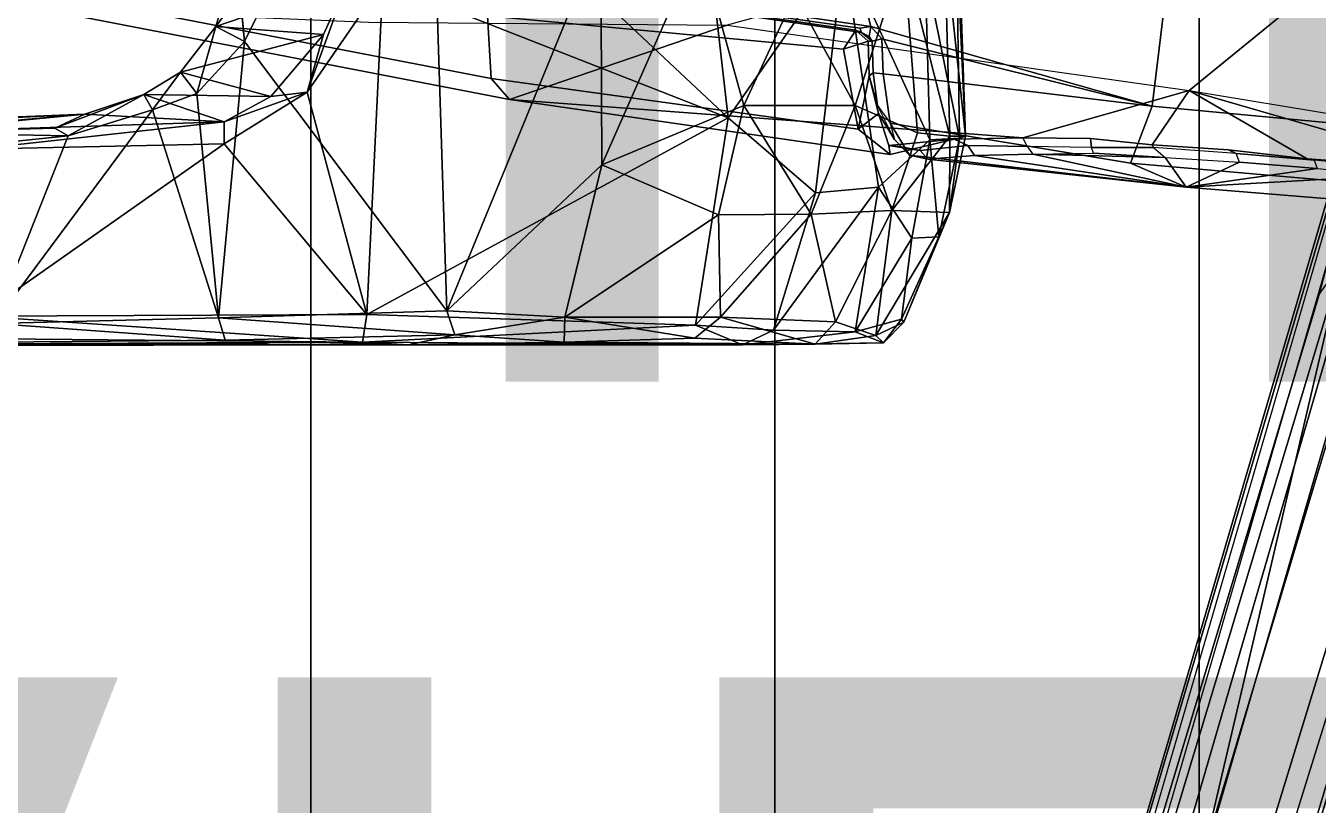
# Model space of a CAD drawing. Header units: inches. Extents: x -15.6 to 12, y -13.7 to 13.7.
# Drawn here: x -4.305 to -2.118, y -5.216 to -3.898 of the extents above; entities that cross this region are included whole.
import ezdxf

# ---------------------------------------------------------------- set-up
doc = ezdxf.new("R2010")
doc.units = ezdxf.units.IN
doc.header["$MEASUREMENT"] = 0
for name, color, linetype in [('SEAT-BASE', 5, 'Continuous'), ('SEAT-CHASSIS', 5, 'Continuous'), ('SEAT-FABRIC', 5, 'Continuous'), ('SEAT-FRAME', 5, 'Continuous'), ('SEAT-TYPE', 7, 'Continuous'), ('SEAT-VIEW', 7, 'Continuous')]:
    doc.layers.add(name, color=color, linetype=linetype)
doc.styles.get("Standard").update_dxf_attribs({"font": 'arial.ttf'})

msp = doc.modelspace()

# ---------------------------------------------------------------- linework, layer by layer
at = {"layer": 'SEAT-BASE'}
for points in [[(-0.6744, -1.1905, 4.1832), (-4.0382, -11.6139, 3.1616), (-4.1668, -11.6385, 3.2423), (-0.719, -1.1512, 4.3018)], [(-0.9319, -1.4933, 5.6622), (-0.719, -1.1512, 4.3018), (-4.1668, -11.6385, 3.2423), (-3.3384, -9.5727, 3.9879)], [(-0.6744, -1.1905, 4.1832), (-0.5847, -1.2614, 4.119), (-3.9113, -11.6394, 3.1096), (-4.0382, -11.6139, 3.1616)], [(-0.4265, -1.3128, 4.119), (-3.7957, -11.6821, 3.0957), (-3.9113, -11.6394, 3.1096), (-0.5847, -1.2614, 4.119)], [(-0.2684, -1.3642, 4.119), (-3.6772, -11.7154, 3.1096), (-3.7957, -11.6821, 3.0957), (-0.4265, -1.3128, 4.119)], [(-0.095, -1.3539, 4.3018), (-3.47, -11.8649, 3.2423), (-3.5595, -11.7694, 3.1616), (-0.1542, -1.3595, 4.1832)], [(-0.095, -1.3539, 4.3018), (-0.1239, -1.7559, 5.6622), (-2.9258, -9.7068, 3.9879), (-3.47, -11.8649, 3.2423)], [(-0.2684, -1.3642, 4.119), (-0.1542, -1.3595, 4.1832), (-3.5595, -11.7694, 3.1616), (-3.6772, -11.7154, 3.1096)], [(-0.9319, -1.4933, 5.6622), (-3.3384, -9.5727, 3.9879), (-3.3783, -9.5833, 4.1787), (-0.9734, -1.5819, 5.8711)], [(-1.0187, -1.578, 6.004), (-3.4299, -9.5829, 4.297), (-3.4972, -9.548, 4.4046), (-1.032, -1.6207, 6.1381)], [(-1.0187, -1.578, 6.004), (-0.9734, -1.5819, 5.8711), (-3.3783, -9.5833, 4.1787), (-3.4299, -9.5829, 4.297)], [(-1.032, -1.6207, 6.1381), (-3.1003, -8.2717, 4.6837), (-3.1559, -8.3768, 4.7054), (-1.0913, -1.6518, 6.156)], [(-1.2495, -1.6518, 6.5161), (-4.324, -12.2313, 4.2077), (-4.3746, -12.7122, 4.1389), (-1.0437, -1.701, 6.6264)], [(-1.2495, -1.6518, 6.5161), (-1.3248, -1.7804, 6.4477), (-3.8678, -10.5115, 4.5256), (-4.324, -12.2313, 4.2077)], [(-1.2492, -1.7567, 6.1669), (-1.0913, -1.6518, 6.156), (-3.1559, -8.3768, 4.7054), (-3.3759, -8.8451, 4.6181)], [(-0.8432, -1.8393, 6.6746), (-1.0437, -1.701, 6.6264), (-4.3746, -12.7122, 4.1389), (-4.2654, -12.7109, 4.1776)], [(-3.6648, -9.5971, 4.6557), (-1.3855, -1.7651, 6.3529), (-1.3697, -1.7747, 6.3972), (-3.6981, -9.7963, 4.6397)], [(-3.47, -8.8482, 4.7721), (-3.6648, -9.5971, 4.6557), (-1.3855, -1.7651, 6.3529), (-1.3883, -1.7602, 6.3093)], [(-3.47, -8.8482, 4.7721), (-1.3883, -1.7602, 6.3093), (-1.7149, -2.8952, 6.0373), (-3.5024, -8.957, 4.6757)], [(-0.1423, -1.8519, 5.8711), (-2.8999, -9.7388, 4.1787), (-2.9258, -9.7068, 3.9879), (-0.1239, -1.7559, 5.6622)], [(-1.2492, -1.7567, 6.1669), (-2.3126, -5.3009, 5.3925), (-2.077, -4.2976, 5.633), (-1.316, -1.7665, 6.1859)], [(-1.3697, -1.7747, 6.3972), (-3.6981, -9.7963, 4.6397), (-3.8678, -10.5115, 4.5256), (-1.3248, -1.7804, 6.4477)], [(-0.7398, -1.9027, 6.6862), (-0.8432, -1.8393, 6.6746), (-4.2654, -12.7109, 4.1776), (-4.1487, -12.7665, 4.1833)], [(-0.1423, -1.8519, 5.8711), (-0.1033, -1.8754, 6.004), (-2.8578, -9.7688, 4.297), (-2.8999, -9.7388, 4.1787)], [(-0.1177, -1.9177, 6.1381), (-2.7829, -9.7801, 4.4046), (-2.8578, -9.7688, 4.297), (-0.1033, -1.8754, 6.004)], [(-4.1476, -12.7669, 4.1833), (-0.5199, -1.9742, 6.6862), (-0.7398, -1.9027, 6.6862), (-4.1487, -12.7665, 4.1833)], [(-0.088, -1.9778, 6.156), (-2.3706, -8.632, 4.7054), (-2.3538, -8.5142, 4.6837), (-0.1177, -1.9177, 6.1381)], [(-4.1476, -12.7669, 4.1833), (-4.0205, -12.7905, 4.1776), (-0.399, -1.9836, 6.6746), (-0.5199, -1.9742, 6.6862)], [(-4.0205, -12.7905, 4.1776), (-3.9329, -12.8557, 4.1389), (-0.1555, -1.9896, 6.6264), (-0.399, -1.9836, 6.6746)], [(-0.1555, -1.9896, 6.6264), (-3.9329, -12.8557, 4.1389), (-3.6912, -12.4369, 4.2077), (0.04, -2.0708, 6.5161)], [(-0.088, -1.9778, 6.156), (-0.0219, -2.1555, 6.1669), (-2.4678, -9.1401, 4.6181), (-2.3706, -8.632, 4.7054)], [(-3.6912, -12.4369, 4.2077), (-3.0494, -10.7774, 4.5256), (0.0253, -2.2191, 6.4477), (0.04, -2.0708, 6.5161)], [(0.0253, -2.2191, 6.4477), (-3.0494, -10.7774, 4.5256), (-2.7663, -10.099, 4.6397), (0.0649, -2.2409, 6.3972)], [(0.0834, -2.2423, 6.3529), (0.0649, -2.2409, 6.3972), (-2.7663, -10.099, 4.6397), (-2.6762, -9.9184, 4.6557)], [(0.0886, -2.2401, 6.3093), (0.0834, -2.2423, 6.3529), (-2.6762, -9.9184, 4.6557), (-2.3936, -9.1979, 4.7721)], [(-2.4313, -9.3051, 4.6757), (-0.3144, -3.3503, 6.0373), (0.0886, -2.2401, 6.3093), (-2.3936, -9.1979, 4.7721)], [(-2.1163, -4.3524, 5.6397), (-3.5024, -8.957, 4.6757), (-1.7149, -2.8952, 6.0373), (-1.9862, -3.8565, 5.78)], [(-0.6599, -4.2874, 5.78), (-0.3144, -3.3503, 6.0373), (-2.4313, -9.3051, 4.6757), (-0.8462, -4.7651, 5.6397)], [(-2.077, -4.2976, 5.633), (-3.4875, -8.973, 4.6372), (-3.5024, -8.957, 4.6757), (-2.1163, -4.3524, 5.6397)], [(-2.3126, -5.3009, 5.3925), (-3.3759, -8.8451, 4.6181), (-3.4875, -8.973, 4.6372), (-2.077, -4.2976, 5.633)], [(-0.8457, -4.6977, 5.633), (-2.4527, -9.3092, 4.6372), (-2.4678, -9.1401, 4.6181), (-1.2449, -5.6478, 5.3925)], [(-0.8462, -4.7651, 5.6397), (-2.4313, -9.3051, 4.6757), (-2.4527, -9.3092, 4.6372), (-0.8457, -4.6977, 5.633)]]:
    msp.add_3dface(points, dxfattribs=at)
at = {"layer": 'SEAT-CHASSIS'}
for points in [[(-4.162, -3.7599, 14.0537), (-4.3012, -3.8355, 13.9712), (-3.5173, -3.9872, 14.1256), (-3.5237, -3.8815, 14.1778)], [(-2.336, -4.0077, 12.8788), (-2.1352, -3.8436, 11.6814), (-2.7049, -3.7834, 11.8585), (-3.1179, -3.8973, 12.8678)], [(-3.5416, -3.8145, 14.1644), (-3.5177, -3.8161, 14.1467), (-2.9004, -3.9055, 14.2441), (-2.8904, -3.9096, 14.2724)], [(-2.9211, -3.938, 14.2778), (-2.9004, -3.9055, 14.2441), (-3.5177, -3.8161, 14.1467), (-3.5237, -3.8815, 14.1778)], [(-4.2866, -3.8685, 13.8599), (-3.4864, -4.023, 14.017), (-3.5173, -3.9872, 14.1256), (-4.3012, -3.8355, 13.9712)], [(-1.5562, -4.1362, 12.8909), (-1.7798, -3.907, 11.6272), (-2.1352, -3.8436, 11.6814), (-2.336, -4.0077, 12.8788)], [(-1.7798, -3.907, 11.6272), (-1.7798, -3.907, 11.6272), (-2.1352, -3.8436, 11.6814), (-1.8484, -3.8812, 11.6202)], [(-3.1179, -3.8973, 12.8678), (-3.4864, -4.023, 14.017), (-4.2866, -3.8685, 13.8599), (-3.7251, -3.8919, 13.4034)], [(-2.9211, -3.938, 14.2778), (-3.5237, -3.8815, 14.1778), (-3.5173, -3.9872, 14.1256), (-2.8962, -4.073, 14.2362)], [(-2.6177, -4.0874, 13.9006), (-3.4864, -4.023, 14.017), (-3.1179, -3.8973, 12.8678), (-2.336, -4.0077, 12.8788)], [(-2.9004, -3.9055, 14.2441), (-2.9004, -3.9055, 14.2441), (-2.9211, -3.938, 14.2778), (-2.8794, -3.9244, 14.2397)], [(-2.9004, -3.9055, 14.2441), (-2.8794, -3.9244, 14.2397), (-2.8725, -3.9244, 14.2734), (-2.8904, -3.9096, 14.2724)], [(-2.8774, -3.9161, 14.2739), (-2.8904, -3.9096, 14.2724), (-2.8725, -3.9244, 14.2734), (-2.8774, -3.9161, 14.2739)], [(-2.8962, -4.073, 14.2362), (-2.8779, -3.9828, 14.2362), (-2.8794, -3.9244, 14.2397), (-2.9211, -3.938, 14.2778)], [(-2.8725, -3.9244, 14.2734), (-2.8794, -3.9244, 14.2397), (-2.8779, -3.9828, 14.2362), (-2.8707, -3.9779, 14.2709)], [(-2.8638, -4.0331, 14.2555), (-2.8707, -3.9779, 14.2709), (-2.8779, -3.9828, 14.2362), (-2.8638, -4.0331, 14.2555)], [(-2.8419, -4.1159, 14.1268), (-2.8962, -4.073, 14.2362), (-3.5173, -3.9872, 14.1256), (-3.4864, -4.023, 14.017)], [(-2.8616, -4.0465, 14.2049), (-2.8779, -3.9828, 14.2362), (-2.8962, -4.073, 14.2362), (-2.8616, -4.0465, 14.2049)], [(-2.8346, -4.0904, 14.1998), (-2.8638, -4.0331, 14.2555), (-2.8779, -3.9828, 14.2362), (-2.8616, -4.0465, 14.2049)], [(-2.7337, -4.0902, 14.0182), (-2.8419, -4.1159, 14.1268), (-3.4864, -4.023, 14.017), (-2.6177, -4.0874, 13.9006)], [(-2.5033, -4.0889, 13.8134), (-2.6177, -4.0874, 13.9006), (-2.336, -4.0077, 12.8788), (-2.3986, -4.0997, 13.7507)], [(-2.2696, -4.1079, 13.6944), (-2.3986, -4.0997, 13.7507), (-2.336, -4.0077, 12.8788), (-2.1365, -4.123, 13.6546)], [(-1.9971, -4.1331, 13.6335), (-2.1365, -4.123, 13.6546), (-2.336, -4.0077, 12.8788), (-1.8493, -4.1485, 13.6297)], [(-1.4122, -4.191, 13.6728), (-1.8493, -4.1485, 13.6297), (-2.336, -4.0077, 12.8788), (-1.5562, -4.1362, 12.8909)], [(-2.8444, -4.1004, 14.1715), (-2.8616, -4.0465, 14.2049), (-2.8962, -4.073, 14.2362), (-2.8419, -4.1159, 14.1268)], [(-2.8346, -4.0904, 14.1998), (-2.8616, -4.0465, 14.2049), (-2.8444, -4.1004, 14.1715), (-2.8227, -4.1029, 14.1777)], [(-2.6177, -4.0874, 13.9006), (-2.6104, -4.1026, 13.9215), (-2.7109, -4.1004, 14.0241), (-2.7337, -4.0902, 14.0182)], [(-2.6104, -4.1026, 13.9215), (-2.6177, -4.0874, 13.9006), (-2.5033, -4.0889, 13.8134), (-2.5013, -4.1038, 13.8367)], [(-2.5033, -4.0889, 13.8134), (-2.3986, -4.0997, 13.7507), (-2.3964, -4.1038, 13.7726), (-2.5013, -4.1038, 13.8367)], [(-2.8444, -4.1004, 14.1715), (-2.7337, -4.0902, 14.0182), (-2.7109, -4.1004, 14.0241), (-2.7912, -4.1089, 14.1274)], [(-2.8444, -4.1004, 14.1715), (-2.8419, -4.1159, 14.1268), (-2.7337, -4.0902, 14.0182), (-2.8444, -4.1004, 14.1715)], [(-2.7912, -4.1089, 14.1274), (-2.8227, -4.1029, 14.1777), (-2.8444, -4.1004, 14.1715)], [(-2.3964, -4.1038, 13.7726), (-2.3986, -4.0997, 13.7507), (-2.2696, -4.1079, 13.6944), (-2.2564, -4.1143, 13.7119)], [(-2.2564, -4.1143, 13.7119), (-2.2696, -4.1079, 13.6944), (-2.1365, -4.123, 13.6546), (-2.1244, -4.1257, 13.6744)], [(-2.1365, -4.123, 13.6546), (-1.9971, -4.1331, 13.6335), (-2.0049, -4.1365, 13.6561), (-2.1244, -4.1257, 13.6744)]]:
    msp.add_3dface(points, dxfattribs=at)
at = {"layer": 'SEAT-FABRIC'}
for points in [[(-2.3193, -8.8534, 18.6786), (-0.9719, -9.0132, 18.7946), (-0.9719, 9.0132, 18.7946), (-2.3193, 8.8534, 18.6786)], [(-2.3193, -8.8534, 18.6786), (-2.3193, 8.8534, 18.6786), (-3.0372, 8.7005, 18.602), (-3.0372, -8.7005, 18.602)], [(-3.8227, -8.3532, 18.4832), (-3.0372, -8.7005, 18.602), (-3.0372, 8.7005, 18.602), (-3.8227, 8.3532, 18.4832)], [(-3.8227, -8.3532, 18.4832), (-3.8227, 8.3532, 18.4832), (-4.4663, 7.8949, 18.3444), (-4.4663, -7.8949, 18.3444)]]:
    msp.add_3dface(points, dxfattribs=at)
at = {"layer": 'SEAT-FRAME'}
for points in [[(-3.5424, -3.8021, 14.178), (-2.8748, -3.8995, 14.2913), (-3.0752, -3.109, 14.2986), (-3.8592, -3.109, 14.1496)], [(-2.3989, -4.0341, 14.3557), (-2.2867, -3.109, 14.4216), (-3.0752, -3.109, 14.2986), (-2.8748, -3.8995, 14.2913)], [(-2.3989, -4.0341, 14.3557), (-1.9723, -4.0741, 14.4099), (-1.4944, -3.109, 14.5182), (-2.2867, -3.109, 14.4216)], [(-3.7766, -3.4341, 15.2101), (-3.2103, -3.2319, 15.3376), (-3.1161, -4.054, 15.3357)], [(-2.9203, -3.7728, 15.4074), (-3.1161, -4.054, 15.3357), (-3.2103, -3.2319, 15.3376)], [(-3.627, -3.3024, 16.3436), (-3.9931, -3.2946, 16.3526), (-3.9345, -3.9246, 16.3583)], [(-3.9424, -3.8435, 16.3477), (-3.9345, -3.9246, 16.3583), (-3.9931, -3.2946, 16.3526)], [(-3.627, -3.3024, 16.3436), (-3.9345, -3.9246, 16.3583), (-3.5926, -4.3802, 16.3559)], [(-3.627, -3.3024, 16.3436), (-3.5926, -4.3802, 16.3559), (-3.3318, -3.745, 16.3218)], [(-3.7005, -3.8242, 15.2147), (-3.7766, -3.4341, 15.2101), (-3.1161, -4.054, 15.3357)], [(-2.7501, -3.7522, 15.8302), (-2.7144, -4.0846, 15.7118), (-2.7266, -3.7383, 15.7142)], [(-2.7266, -3.7383, 15.7142), (-2.7144, -4.0846, 15.7118), (-2.7299, -3.754, 15.6262)], [(-3.3318, -3.745, 16.3218), (-3.5926, -4.3802, 16.3559), (-3.33, -4.1333, 16.3189)], [(-3.1651, -3.7594, 16.262), (-3.3318, -3.745, 16.3218), (-3.33, -4.1333, 16.3189)], [(-3.33, -4.1333, 16.3189), (-3.0896, -4.0328, 16.2218), (-3.1651, -3.7594, 16.262)], [(-3.0033, -3.846, 16.1672), (-3.1651, -3.7594, 16.262), (-3.0896, -4.0328, 16.2218)], [(-2.7412, -4.0846, 15.821), (-2.7501, -3.7522, 15.8302), (-2.8196, -3.7759, 15.9699)], [(-2.7299, -3.754, 15.6262), (-2.7246, -4.0885, 15.6065), (-2.7829, -3.8014, 15.5094)], [(-2.7501, -3.7522, 15.8302), (-2.7412, -4.0846, 15.821), (-2.7144, -4.0846, 15.7118)], [(-2.7246, -4.0885, 15.6065), (-2.7299, -3.754, 15.6262), (-2.7144, -4.0846, 15.7118)], [(-2.9686, -4.1808, 15.3892), (-3.1161, -4.054, 15.3357), (-2.9203, -3.7728, 15.4074)], [(-2.8196, -3.7759, 15.9699), (-3.0033, -3.846, 16.1672), (-2.9011, -4.0331, 16.0693)], [(-2.9686, -4.1808, 15.3892), (-2.9203, -3.7728, 15.4074), (-2.8621, -4.1713, 15.4432)], [(-2.9203, -3.7728, 15.4074), (-2.7752, -4.0909, 15.5119), (-2.8621, -4.1713, 15.4432)], [(-2.9203, -3.7728, 15.4074), (-2.7829, -3.8014, 15.5094), (-2.7752, -4.0909, 15.5119)], [(-2.8196, -3.7759, 15.9699), (-2.9011, -4.0331, 16.0693), (-2.7957, -4.079, 15.9287)], [(-2.7412, -4.0846, 15.821), (-2.8196, -3.7759, 15.9699), (-2.7957, -4.079, 15.9287)], [(-3.5424, -3.8021, 14.178), (-3.5423, -3.8107, 14.1718), (-2.8936, -3.902, 14.2847), (-2.8748, -3.8995, 14.2913)], [(-2.7752, -4.0909, 15.5119), (-2.7829, -3.8014, 15.5094), (-2.7246, -4.0885, 15.6065)], [(-3.7607, -3.8226, 15.2348), (-3.8013, -3.913, 15.2417), (-3.9834, -3.8993, 16.3199)], [(-3.9834, -3.8993, 16.3199), (-3.9641, -3.8332, 16.3059), (-3.7607, -3.8226, 15.2348)], [(-3.7005, -3.8242, 15.2147), (-3.8287, -4.0104, 15.2094), (-3.7607, -3.8226, 15.2348)], [(-3.7607, -3.8226, 15.2348), (-3.8287, -4.0104, 15.2094), (-3.8013, -3.913, 15.2417)], [(-3.7005, -3.8242, 15.2147), (-3.7278, -4.3863, 15.2121), (-3.8287, -4.0104, 15.2094)], [(-3.1161, -4.054, 15.3357), (-3.7278, -4.3863, 15.2121), (-3.7005, -3.8242, 15.2147)], [(-2.8936, -3.902, 14.2847), (-3.5423, -3.8107, 14.1718), (-3.5416, -3.8145, 14.1644), (-2.8904, -3.9096, 14.2724)], [(-3.9641, -3.8332, 16.3059), (-3.9834, -3.8993, 16.3199), (-3.9424, -3.8435, 16.3477)], [(-3.9345, -3.9246, 16.3583), (-3.9424, -3.8435, 16.3477), (-3.9834, -3.8993, 16.3199)], [(-3.0033, -3.846, 16.1672), (-3.0896, -4.0328, 16.2218), (-2.9011, -4.0331, 16.0693)], [(-4.043, -3.9765, 16.3115), (-3.9834, -3.8993, 16.3199), (-3.8013, -3.913, 15.2417)], [(-4.043, -3.9765, 16.3115), (-4.0151, -4.0129, 16.3494), (-3.9834, -3.8993, 16.3199)], [(-3.8903, -4.0175, 15.2362), (-4.043, -3.9765, 16.3115), (-3.8013, -3.913, 15.2417)], [(-4.0151, -4.0129, 16.3494), (-3.9345, -3.9246, 16.3583), (-3.9834, -3.8993, 16.3199)], [(-3.8903, -4.0175, 15.2362), (-3.8013, -3.913, 15.2417), (-3.8287, -4.0104, 15.2094)], [(-2.8748, -3.8995, 14.2913), (-2.8936, -3.902, 14.2847), (-2.8904, -3.9096, 14.2724), (-2.8774, -3.9161, 14.2739)], [(-2.8748, -3.8995, 14.2913), (-2.8774, -3.9161, 14.2739), (-2.8725, -3.9244, 14.2734), (-2.8565, -3.9202, 14.293)], [(-2.8748, -3.8995, 14.2913), (-2.8748, -3.8995, 14.2913), (-2.8565, -3.9202, 14.293), (-2.3989, -4.0341, 14.3557)], [(-4.0151, -4.0129, 16.3494), (-3.9785, -4.3922, 16.3534), (-3.9345, -3.9246, 16.3583)], [(-3.9345, -3.9246, 16.3583), (-3.9785, -4.3922, 16.3534), (-3.5926, -4.3802, 16.3559)], [(-2.8725, -3.9244, 14.2734), (-2.8707, -3.9779, 14.2709), (-2.8541, -3.9796, 14.2898), (-2.8565, -3.9202, 14.293)], [(-2.8565, -3.9202, 14.293), (-2.8565, -3.9202, 14.293), (-2.8541, -3.9796, 14.2898), (-2.3989, -4.0341, 14.3557)], [(-3.8903, -4.0175, 15.2362), (-4.1048, -4.0144, 16.292), (-4.043, -3.9765, 16.3115)], [(-4.043, -3.9765, 16.3115), (-4.1048, -4.0144, 16.292), (-4.0905, -4.0406, 16.3313)], [(-4.0151, -4.0129, 16.3494), (-4.043, -3.9765, 16.3115), (-4.0905, -4.0406, 16.3313)], [(-2.8541, -3.9796, 14.2898), (-2.8707, -3.9779, 14.2709), (-2.8638, -4.0331, 14.2555), (-2.8422, -4.0627, 14.2601)], [(-2.8422, -4.0627, 14.2601), (-2.4352, -4.1304, 14.2999), (-2.3989, -4.0341, 14.3557), (-2.8541, -3.9796, 14.2898)], [(-4.2049, -4.0477, 15.7695), (-4.2556, -4.0715, 16.2672), (-4.1048, -4.0144, 16.292)], [(-4.2332, -4.0841, 16.299), (-4.1048, -4.0144, 16.292), (-4.2556, -4.0715, 16.2672)], [(-4.2332, -4.0841, 16.299), (-4.0905, -4.0406, 16.3313), (-4.1048, -4.0144, 16.292)], [(-4.2049, -4.0477, 15.7695), (-4.1048, -4.0144, 16.292), (-3.9694, -4.0606, 15.2379)], [(-3.8903, -4.0175, 15.2362), (-3.9694, -4.0606, 15.2379), (-4.1048, -4.0144, 16.292)], [(-4.0151, -4.0129, 16.3494), (-4.0905, -4.0406, 16.3313), (-3.9785, -4.3922, 16.3534)], [(-3.8287, -4.0104, 15.2094), (-3.9694, -4.0606, 15.2379), (-3.8903, -4.0175, 15.2362)], [(-3.9694, -4.0606, 15.2379), (-3.8287, -4.0104, 15.2094), (-3.9693, -4.0978, 15.2122)], [(-3.9693, -4.0978, 15.2122), (-3.8287, -4.0104, 15.2094), (-3.7278, -4.3863, 15.2121)], [(-4.2332, -4.0841, 16.299), (-4.3594, -4.4019, 16.272), (-4.0905, -4.0406, 16.3313)], [(-4.0905, -4.0406, 16.3313), (-4.3594, -4.4019, 16.272), (-3.9785, -4.3922, 16.3534)], [(-3.0896, -4.0328, 16.2218), (-3.33, -4.1333, 16.3189), (-3.1328, -4.2178, 16.2207)], [(-3.1328, -4.2178, 16.2207), (-2.9759, -4.2167, 16.1001), (-3.0896, -4.0328, 16.2218)], [(-2.9759, -4.2167, 16.1001), (-2.9011, -4.0331, 16.0693), (-3.0896, -4.0328, 16.2218)], [(-2.8392, -4.2103, 15.95), (-2.9011, -4.0331, 16.0693), (-2.9759, -4.2167, 16.1001)], [(-2.9011, -4.0331, 16.0693), (-2.8392, -4.2103, 15.95), (-2.7957, -4.079, 15.9287)], [(-2.8346, -4.0904, 14.1998), (-2.8346, -4.0904, 14.1998), (-2.8638, -4.0331, 14.2555), (-2.8422, -4.0627, 14.2601)], [(-2.0087, -4.1677, 14.3564), (-1.9723, -4.0741, 14.4099), (-2.3989, -4.0341, 14.3557), (-2.4352, -4.1304, 14.2999)], [(-4.514, -4.0603, 15.6888), (-4.2049, -4.0477, 15.7695), (-4.5757, -4.0806, 15.2787)], [(-4.2049, -4.0477, 15.7695), (-3.9694, -4.0606, 15.2379), (-4.5757, -4.0806, 15.2787)], [(-3.9694, -4.0606, 15.2379), (-4.3902, -4.1071, 15.2236), (-4.5757, -4.0806, 15.2787)], [(-4.514, -4.0603, 15.6888), (-4.5664, -4.065, 15.8615), (-4.2049, -4.0477, 15.7695)], [(-4.2049, -4.0477, 15.7695), (-4.5664, -4.065, 15.8615), (-4.5272, -4.0787, 16.2008)], [(-4.5272, -4.0787, 16.2008), (-4.2556, -4.0715, 16.2672), (-4.2049, -4.0477, 15.7695)], [(-3.9694, -4.0606, 15.2379), (-3.9693, -4.0978, 15.2122), (-4.3902, -4.1071, 15.2236)], [(-3.1161, -4.054, 15.3357), (-3.1713, -4.4047, 15.3366), (-3.7278, -4.3863, 15.2121)], [(-2.9686, -4.1808, 15.3892), (-3.1713, -4.4047, 15.3366), (-3.1161, -4.054, 15.3357)], [(-2.8346, -4.0904, 14.1998), (-2.8227, -4.1029, 14.1777), (-2.8092, -4.1171, 14.1861), (-2.8422, -4.0627, 14.2601)], [(-2.8092, -4.1171, 14.1861), (-2.3414, -4.1713, 14.2086), (-2.4352, -4.1304, 14.2999), (-2.8422, -4.0627, 14.2601)], [(-4.2332, -4.0841, 16.299), (-4.5272, -4.0787, 16.2008), (-4.578, -4.1199, 16.2141)], [(-4.2332, -4.0841, 16.299), (-4.578, -4.1199, 16.2141), (-4.3594, -4.4019, 16.272)], [(-4.2556, -4.0715, 16.2672), (-4.5272, -4.0787, 16.2008), (-4.2332, -4.0841, 16.299)], [(-2.7412, -4.0846, 15.821), (-2.7957, -4.079, 15.9287), (-2.8392, -4.2103, 15.95)], [(-2.7417, -4.2139, 15.7367), (-2.7412, -4.0846, 15.821), (-2.8392, -4.2103, 15.95)], [(-2.7246, -4.0885, 15.6065), (-2.7599, -4.2553, 15.6049), (-2.7752, -4.0909, 15.5119)], [(-2.7599, -4.2553, 15.6049), (-2.7246, -4.0885, 15.6065), (-2.7417, -4.2139, 15.7367)], [(-2.7144, -4.0846, 15.7118), (-2.7417, -4.2139, 15.7367), (-2.7246, -4.0885, 15.6065)], [(-2.7412, -4.0846, 15.821), (-2.7417, -4.2139, 15.7367), (-2.7144, -4.0846, 15.7118)], [(-4.3842, -4.3892, 15.2209), (-4.3902, -4.1071, 15.2236), (-3.9693, -4.0978, 15.2122)], [(-3.9693, -4.0978, 15.2122), (-3.7278, -4.3863, 15.2121), (-4.3842, -4.3892, 15.2209)], [(-2.7752, -4.0909, 15.5119), (-2.8055, -4.2573, 15.5163), (-2.8621, -4.1713, 15.4432)], [(-2.8092, -4.1171, 14.1861), (-2.8227, -4.1029, 14.1777), (-2.7912, -4.1089, 14.1274), (-2.7782, -4.1238, 14.1373)], [(-2.7599, -4.2553, 15.6049), (-2.8055, -4.2573, 15.5163), (-2.7752, -4.0909, 15.5119)], [(-2.7912, -4.1089, 14.1274), (-2.7109, -4.1004, 14.0241), (-2.6992, -4.1173, 14.0258), (-2.7782, -4.1238, 14.1373)], [(-2.6992, -4.1173, 14.0258), (-2.7109, -4.1004, 14.0241), (-2.6104, -4.1026, 13.9215), (-2.6005, -4.1153, 13.9272)], [(-2.6104, -4.1026, 13.9215), (-2.6005, -4.1153, 13.9272), (-2.4978, -4.1136, 13.8418), (-2.5013, -4.1038, 13.8367)], [(-2.4978, -4.1136, 13.8418), (-2.5013, -4.1038, 13.8367), (-2.3964, -4.1038, 13.7726), (-2.3766, -4.1209, 13.7758)], [(-2.3964, -4.1038, 13.7726), (-2.3766, -4.1209, 13.7758), (-2.251, -4.1286, 13.7222), (-2.2564, -4.1143, 13.7119)], [(-2.3414, -4.1713, 14.2086), (-2.3414, -4.1713, 14.2086), (-2.8092, -4.1171, 14.1861), (-2.7782, -4.1238, 14.1373)], [(-2.6992, -4.1173, 14.0258), (-2.6992, -4.1173, 14.0258), (-2.3414, -4.1713, 14.2086), (-2.7782, -4.1238, 14.1373)], [(-2.6992, -4.1173, 14.0258), (-2.6992, -4.1173, 14.0258), (-2.6005, -4.1153, 13.9272), (-2.3414, -4.1713, 14.2086)], [(-2.4978, -4.1136, 13.8418), (-2.4978, -4.1136, 13.8418), (-2.3766, -4.1209, 13.7758), (-2.6005, -4.1153, 13.9272)], [(-2.3414, -4.1713, 14.2086), (-2.3414, -4.1713, 14.2086), (-2.6005, -4.1153, 13.9272), (-2.3766, -4.1209, 13.7758)], [(-1.9332, -4.2041, 14.2694), (-2.0087, -4.1677, 14.3564), (-2.4352, -4.1304, 14.2999), (-2.3414, -4.1713, 14.2086)], [(-2.251, -4.1286, 13.7222), (-2.251, -4.1286, 13.7222), (-2.3414, -4.1713, 14.2086), (-2.3766, -4.1209, 13.7758)], [(-2.1195, -4.1394, 13.6853), (-2.1195, -4.1394, 13.6853), (-2.3414, -4.1713, 14.2086), (-2.251, -4.1286, 13.7222)], [(-2.251, -4.1286, 13.7222), (-2.2564, -4.1143, 13.7119), (-2.1244, -4.1257, 13.6744), (-2.1195, -4.1394, 13.6853)], [(-2.1244, -4.1257, 13.6744), (-2.1195, -4.1394, 13.6853), (-1.9936, -4.1514, 13.6662), (-2.0049, -4.1365, 13.6561)], [(-3.33, -4.1333, 16.3189), (-3.5926, -4.3802, 16.3559), (-3.3928, -4.3911, 16.3054)], [(-3.1328, -4.2178, 16.2207), (-3.33, -4.1333, 16.3189), (-3.3928, -4.3911, 16.3054)], [(-2.3414, -4.1713, 14.2086), (-2.3414, -4.1713, 14.2086), (-2.1195, -4.1394, 13.6853), (-1.9936, -4.1514, 13.6662)], [(-1.9332, -4.2041, 14.2694), (-1.9332, -4.2041, 14.2694), (-2.3414, -4.1713, 14.2086), (-1.9936, -4.1514, 13.6662)], [(-2.9011, -4.4159, 15.4891), (-3.0398, -4.413, 15.3925), (-2.8621, -4.1713, 15.4432)], [(-2.9686, -4.1808, 15.3892), (-2.8621, -4.1713, 15.4432), (-3.0398, -4.413, 15.3925)], [(-2.8621, -4.1713, 15.4432), (-2.8055, -4.2573, 15.5163), (-2.9011, -4.4159, 15.4891)], [(-3.0398, -4.413, 15.3925), (-3.1713, -4.4047, 15.3366), (-2.9686, -4.1808, 15.3892)], [(-3.3928, -4.3911, 16.3054), (-3.1291, -4.3912, 16.1599), (-3.1328, -4.2178, 16.2207)], [(-2.9759, -4.2167, 16.1001), (-3.1328, -4.2178, 16.2207), (-3.1291, -4.3912, 16.1599)], [(-3.1291, -4.3912, 16.1599), (-2.9344, -4.3987, 15.9534), (-2.9759, -4.2167, 16.1001)], [(-2.9759, -4.2167, 16.1001), (-2.9344, -4.3987, 15.9534), (-2.8392, -4.2103, 15.95)], [(-2.9344, -4.3987, 15.9534), (-2.8665, -4.422, 15.8025), (-2.8392, -4.2103, 15.95)], [(-2.8392, -4.2103, 15.95), (-2.8665, -4.422, 15.8025), (-2.7417, -4.2139, 15.7367)], [(-2.7417, -4.2139, 15.7367), (-2.8665, -4.422, 15.8025), (-2.8192, -4.3993, 15.6888)], [(-2.8192, -4.3993, 15.6888), (-2.7599, -4.2553, 15.6049), (-2.7417, -4.2139, 15.7367)], [(-2.8055, -4.2573, 15.5163), (-2.823, -4.3942, 15.5921), (-2.9011, -4.4159, 15.4891)], [(-2.8055, -4.2573, 15.5163), (-2.7599, -4.2553, 15.6049), (-2.823, -4.3942, 15.5921)], [(-2.823, -4.3942, 15.5921), (-2.7599, -4.2553, 15.6049), (-2.8192, -4.3993, 15.6888)], [(-4.4117, -4.427, 15.2472), (-4.3842, -4.3892, 15.2209), (-3.7352, -4.4331, 15.2415)], [(-4.3842, -4.3892, 15.2209), (-3.7278, -4.3863, 15.2121), (-3.7352, -4.4331, 15.2415)], [(-3.9675, -4.4297, 16.3262), (-3.9785, -4.3922, 16.3534), (-4.3594, -4.4019, 16.272)], [(-3.9785, -4.3922, 16.3534), (-3.5789, -4.4209, 16.3328), (-3.5926, -4.3802, 16.3559)], [(-3.9675, -4.4297, 16.3262), (-3.5789, -4.4209, 16.3328), (-3.9785, -4.3922, 16.3534)], [(-3.1713, -4.4047, 15.3366), (-3.7352, -4.4331, 15.2415), (-3.7278, -4.3863, 15.2121)], [(-3.5926, -4.3802, 16.3559), (-3.5789, -4.4209, 16.3328), (-3.3928, -4.3911, 16.3054)], [(-3.5789, -4.4209, 16.3328), (-3.3937, -4.4332, 16.2701), (-3.3928, -4.3911, 16.3054)], [(-3.1724, -4.4263, 16.1589), (-3.3928, -4.3911, 16.3054), (-3.3937, -4.4332, 16.2701)], [(-3.3928, -4.3911, 16.3054), (-3.1724, -4.4263, 16.1589), (-3.1291, -4.3912, 16.1599)], [(-3.1291, -4.3912, 16.1599), (-3.1724, -4.4263, 16.1589), (-2.9692, -4.4367, 15.935)], [(-2.9344, -4.3987, 15.9534), (-3.1291, -4.3912, 16.1599), (-2.9692, -4.4367, 15.935)], [(-2.823, -4.3942, 15.5921), (-2.8533, -4.4342, 15.6146), (-2.9011, -4.4159, 15.4891)], [(-2.823, -4.3942, 15.5921), (-2.8192, -4.3993, 15.6888), (-2.8533, -4.4342, 15.6146)], [(-3.9675, -4.4297, 16.3262), (-4.3594, -4.4019, 16.272), (-4.6155, -4.4357, 16.1602)], [(-3.7352, -4.4331, 15.2415), (-3.1713, -4.4047, 15.3366), (-3.0919, -4.4376, 15.4098)], [(-3.0919, -4.4376, 15.4098), (-3.1713, -4.4047, 15.3366), (-3.0398, -4.413, 15.3925)], [(-3.0398, -4.413, 15.3925), (-2.9011, -4.4159, 15.4891), (-3.0919, -4.4376, 15.4098)], [(-2.9011, -4.4159, 15.4891), (-2.8533, -4.4342, 15.6146), (-3.0919, -4.4376, 15.4098)], [(-2.9344, -4.3987, 15.9534), (-2.9692, -4.4367, 15.935), (-2.8665, -4.422, 15.8025)], [(-2.8533, -4.4342, 15.6146), (-2.8192, -4.3993, 15.6888), (-2.8665, -4.422, 15.8025)], [(-4.7926, -4.4376, 15.3564), (-4.4117, -4.427, 15.2472), (-3.7352, -4.4331, 15.2415)], [(-3.7352, -4.4331, 15.2415), (-4.6295, -4.4389, 15.5099), (-4.7926, -4.4376, 15.3564)], [(-4.5375, -4.439, 15.6237), (-4.6295, -4.4389, 15.5099), (-3.7352, -4.4331, 15.2415)], [(-4.6212, -4.4384, 15.9152), (-3.6569, -4.438, 16.3089), (-4.6155, -4.4357, 16.1602)], [(-4.6212, -4.4384, 15.9152), (-4.5216, -4.4391, 15.7606), (-3.6569, -4.438, 16.3089)], [(-3.9675, -4.4297, 16.3262), (-4.6155, -4.4357, 16.1602), (-3.6569, -4.438, 16.3089)], [(-3.7352, -4.4331, 15.2415), (-4.5216, -4.4391, 15.7606), (-4.5375, -4.439, 15.6237)], [(-3.6569, -4.438, 16.3089), (-4.5216, -4.4391, 15.7606), (-3.7352, -4.4331, 15.2415)], [(-3.5789, -4.4209, 16.3328), (-3.9675, -4.4297, 16.3262), (-3.6569, -4.438, 16.3089)], [(-3.0919, -4.4376, 15.4098), (-3.6569, -4.438, 16.3089), (-3.7352, -4.4331, 15.2415)], [(-3.6569, -4.438, 16.3089), (-3.3937, -4.4332, 16.2701), (-3.5789, -4.4209, 16.3328)], [(-3.6569, -4.438, 16.3089), (-3.0919, -4.4376, 15.4098), (-3.3937, -4.4332, 16.2701)], [(-3.3937, -4.4332, 16.2701), (-2.9692, -4.4367, 15.935), (-3.1724, -4.4263, 16.1589)], [(-3.0919, -4.4376, 15.4098), (-2.9692, -4.4367, 15.935), (-3.3937, -4.4332, 16.2701)], [(-2.9692, -4.4367, 15.935), (-3.0919, -4.4376, 15.4098), (-2.8533, -4.4342, 15.6146)], [(-2.8533, -4.4342, 15.6146), (-2.8665, -4.422, 15.8025), (-2.9692, -4.4367, 15.935)]]:
    msp.add_3dface(points, dxfattribs=at)

# ---------------------------------------------------------------- texts
at = {"layer": 'SEAT-TYPE', "flags": 2}
msp.add_attdef('TYPE', (-6, -4.5), 'SEAT', height=2, dxfattribs=at)
at = {"layer": 'SEAT-VIEW', "flags": 2}
msp.add_attdef('VIEW', (-6, -7), 'T', height=2, dxfattribs=at)

doc.saveas('drawing.dxf')
